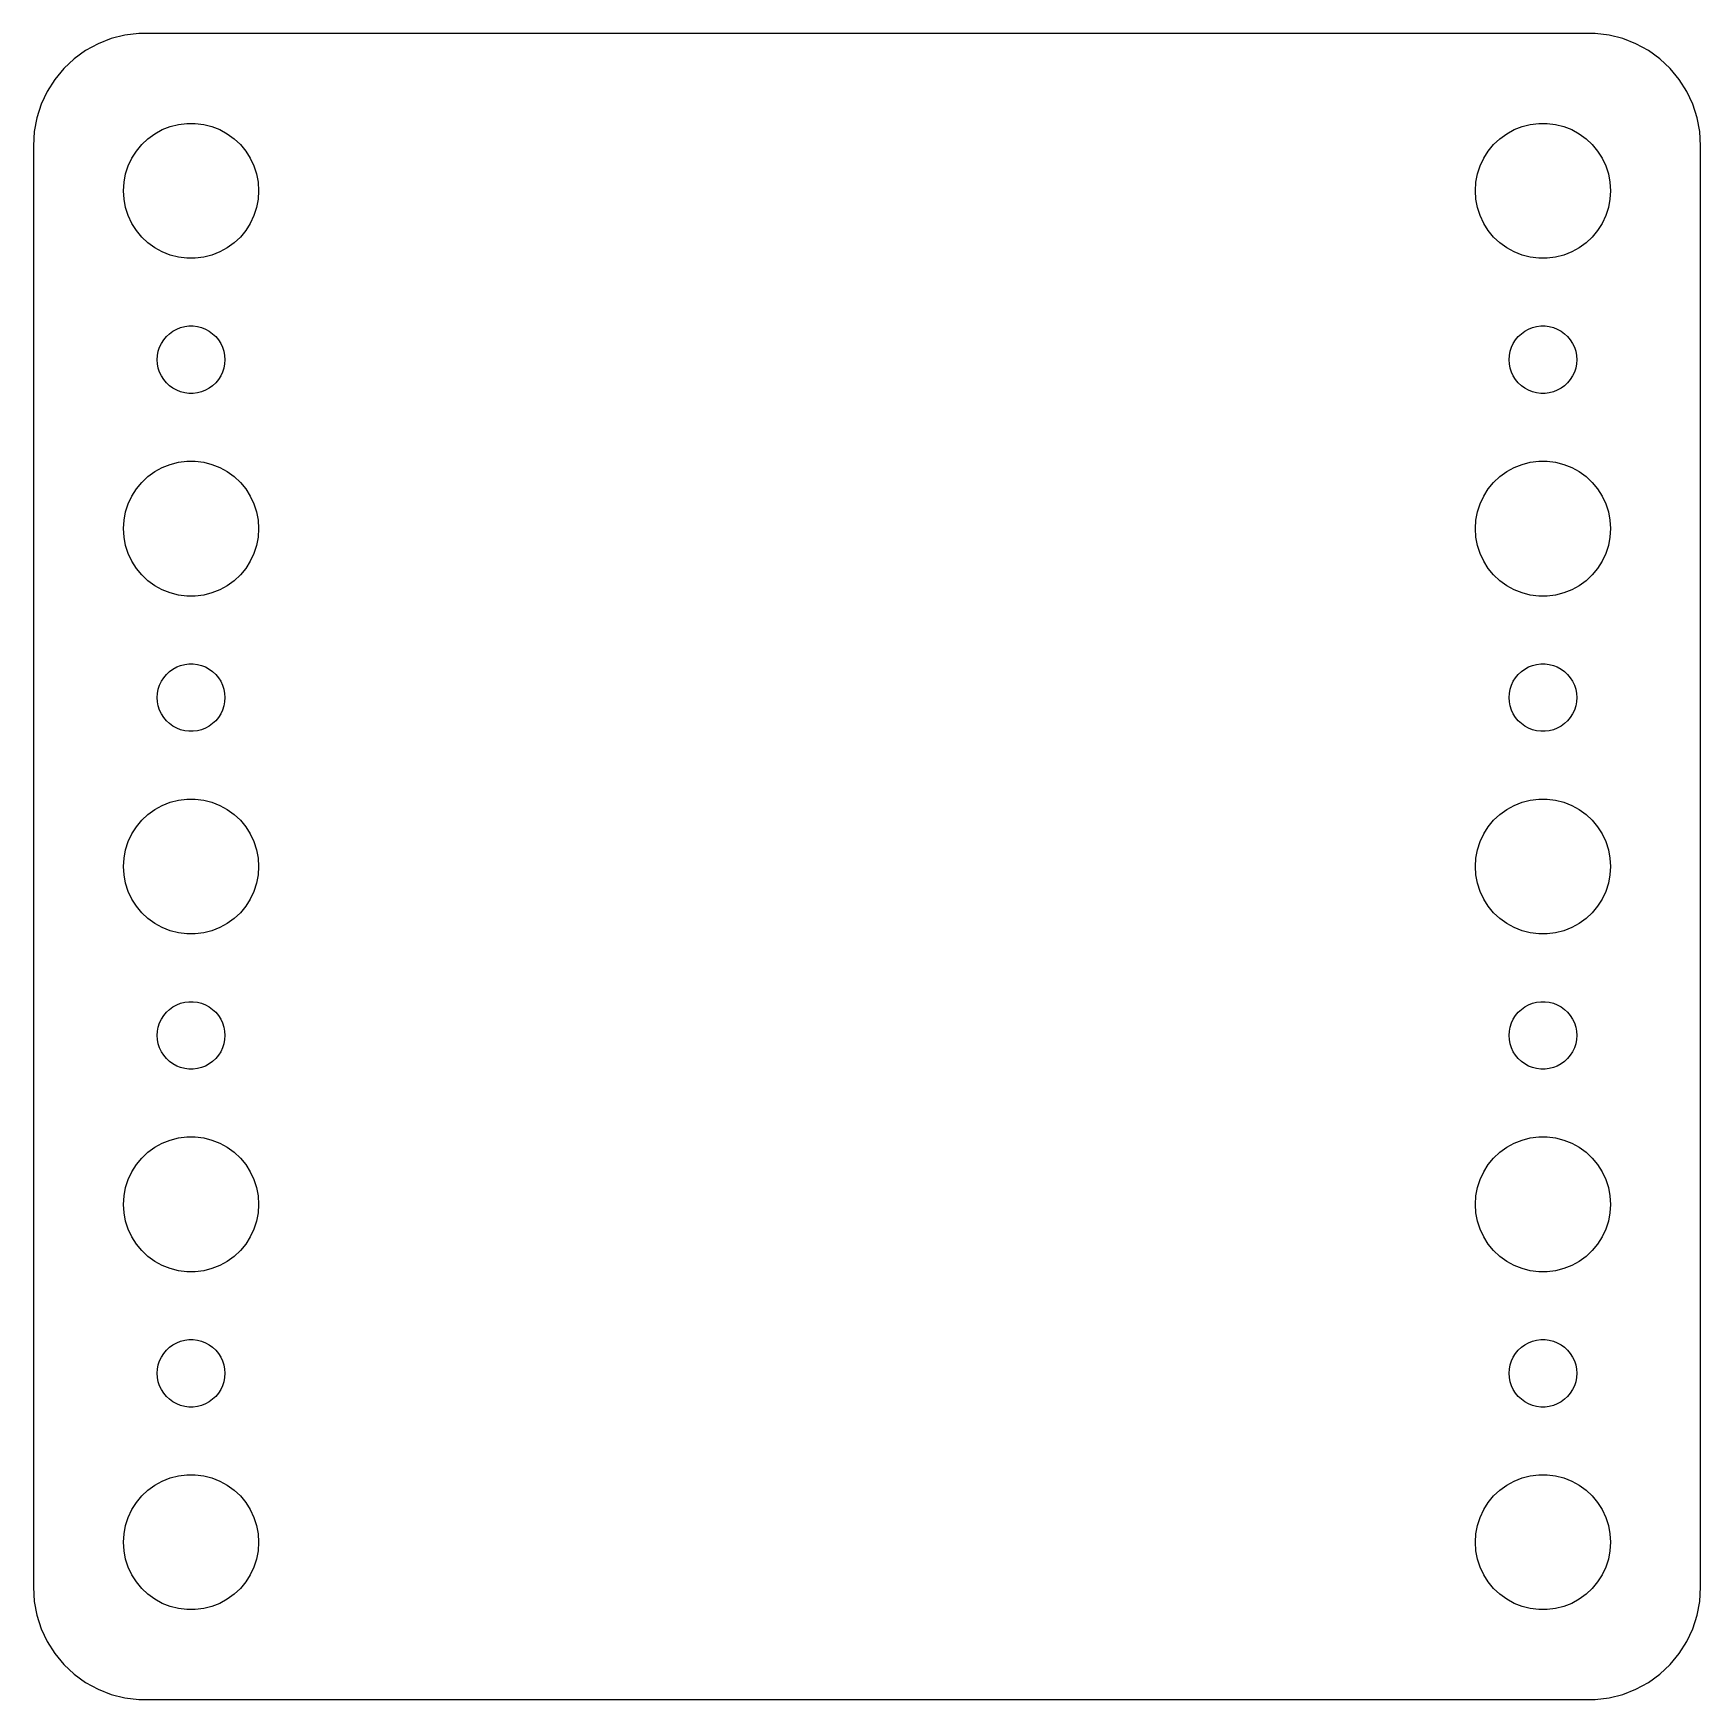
# Model space of a CAD drawing. Header units: metres. Extents: x -37 to 37, y -37 to 37.
import ezdxf

# ---------------------------------------------------------------- set-up
doc = ezdxf.new("R2010")
doc.units = ezdxf.units.M

msp = doc.modelspace()

# ---------------------------------------------------------------- linework, layer by layer
for p, q in [((-34.1289, 36.5241), (-34.6791, 36.2216)), ((-33.5451, 36.7553), (-34.1289, 36.5241)), ((-32.9369, 36.9114), (-33.5451, 36.7553)), ((-32.3139, 36.9901), (-32.9369, 36.9114)), ((32.3139, 36.9901), (-32.3139, 36.9901)), ((32.9369, 36.9114), (32.3139, 36.9901)), ((33.5451, 36.7553), (32.9369, 36.9114)), ((34.1289, 36.5241), (33.5451, 36.7553)), ((34.6791, 36.2216), (34.1289, 36.5241)), ((-35.1871, 35.8526), (-35.6448, 35.4227)), ((-34.6791, 36.2216), (-35.1871, 35.8526)), ((35.1871, 35.8526), (34.6791, 36.2216)), ((35.6448, 35.4227), (35.1871, 35.8526)), ((-36.0451, 34.9389), (-36.3815, 34.4088)), ((-35.6448, 35.4227), (-36.0451, 34.9389)), ((36.0451, 34.9389), (35.6448, 35.4227)), ((36.3815, 34.4088), (36.0451, 34.9389)), ((-36.3815, 34.4088), (-36.6489, 33.8406)), ((36.6489, 33.8406), (36.3815, 34.4088)), ((-36.6489, 33.8406), (-36.8429, 33.2434)), ((36.8429, 33.2434), (36.6489, 33.8406)), ((-36.9606, 32.6267), (-37, 32)), ((-36.8429, 33.2434), (-36.9606, 32.6267)), ((-31.6075, 32.533), (-31.2773, 32.7145)), ((-31.2773, 32.7145), (-30.927, 32.8532)), ((-30.927, 32.8532), (-30.5621, 32.9469)), ((-30.5621, 32.9469), (-30.1884, 32.9941)), ((-30.1884, 32.9941), (-29.8116, 32.9941)), ((-29.8116, 32.9941), (-29.4379, 32.9469)), ((-29.4379, 32.9469), (-29.0729, 32.8532)), ((-29.0729, 32.8532), (-28.7227, 32.7145)), ((-28.7227, 32.7145), (-28.3925, 32.533)), ((28.3925, 32.533), (28.7227, 32.7145)), ((28.7227, 32.7145), (29.0729, 32.8532)), ((29.0729, 32.8532), (29.4379, 32.9469)), ((29.4379, 32.9469), (29.8116, 32.9941)), ((29.8116, 32.9941), (30.1884, 32.9941)), ((30.1884, 32.9941), (30.5621, 32.9469)), ((30.5621, 32.9469), (30.927, 32.8532)), ((30.927, 32.8532), (31.2773, 32.7145)), ((31.2773, 32.7145), (31.6075, 32.533)), ((36.9606, 32.6267), (36.8429, 33.2434)), ((37, 32), (36.9606, 32.6267)), ((-37, 32), (-37, -32)), ((-32.427, 31.7634), (-32.1869, 32.0536)), ((-32.1869, 32.0536), (-31.9123, 32.3115)), ((-31.9123, 32.3115), (-31.6075, 32.533)), ((-28.3925, 32.533), (-28.0877, 32.3115)), ((-28.0877, 32.3115), (-27.8131, 32.0536)), ((-27.8131, 32.0536), (-27.5729, 31.7634)), ((27.5729, 31.7634), (27.8131, 32.0536)), ((27.8131, 32.0536), (28.0877, 32.3115)), ((28.0877, 32.3115), (28.3925, 32.533)), ((31.6075, 32.533), (31.9123, 32.3115)), ((31.9123, 32.3115), (32.1869, 32.0536)), ((32.1869, 32.0536), (32.427, 31.7634)), ((37, -32), (37, 32)), ((-32.9057, 30.7461), (-32.7893, 31.1044)), ((-32.7893, 31.1044), (-32.6289, 31.4453)), ((-32.6289, 31.4453), (-32.427, 31.7634)), ((-27.5729, 31.7634), (-27.3711, 31.4453)), ((-27.3711, 31.4453), (-27.2107, 31.1044)), ((-27.2107, 31.1044), (-27.0942, 30.7461)), ((27.0942, 30.7461), (27.2107, 31.1044)), ((27.2107, 31.1044), (27.3711, 31.4453)), ((27.3711, 31.4453), (27.5729, 31.7634)), ((32.427, 31.7634), (32.6289, 31.4453)), ((32.6289, 31.4453), (32.7893, 31.1044)), ((32.7893, 31.1044), (32.9057, 30.7461)), ((-33, 30), (-32.9763, 30.376)), ((-32.9763, 30.376), (-32.9057, 30.7461)), ((-27.0942, 30.7461), (-27.0237, 30.376)), ((-27.0237, 30.376), (-27, 30)), ((27, 30), (27.0237, 30.376)), ((27.0237, 30.376), (27.0942, 30.7461)), ((32.9057, 30.7461), (32.9763, 30.376)), ((32.9763, 30.376), (33, 30)), ((-32.9763, 29.624), (-33, 30)), ((-32.9057, 29.2539), (-32.9763, 29.624)), ((-27.0237, 29.624), (-27.0942, 29.2539)), ((-27, 30), (-27.0237, 29.624)), ((27.0237, 29.624), (27, 30)), ((27.0942, 29.2539), (27.0237, 29.624)), ((32.9763, 29.624), (32.9057, 29.2539)), ((33, 30), (32.9763, 29.624)), ((-32.7893, 28.8956), (-32.9057, 29.2539)), ((-32.6289, 28.5547), (-32.7893, 28.8956)), ((-27.2107, 28.8956), (-27.3711, 28.5547)), ((-27.0942, 29.2539), (-27.2107, 28.8956)), ((27.2107, 28.8956), (27.0942, 29.2539)), ((27.3711, 28.5547), (27.2107, 28.8956)), ((32.7893, 28.8956), (32.6289, 28.5547)), ((32.9057, 29.2539), (32.7893, 28.8956)), ((-32.427, 28.2366), (-32.6289, 28.5547)), ((-32.1869, 27.9464), (-32.427, 28.2366)), ((-27.5729, 28.2366), (-27.8131, 27.9464)), ((-27.3711, 28.5547), (-27.5729, 28.2366)), ((27.5729, 28.2366), (27.3711, 28.5547)), ((27.8131, 27.9464), (27.5729, 28.2366)), ((32.427, 28.2366), (32.1869, 27.9464)), ((32.6289, 28.5547), (32.427, 28.2366)), ((-31.9123, 27.6884), (-32.1869, 27.9464)), ((-31.6075, 27.467), (-31.9123, 27.6884)), ((-31.2773, 27.2855), (-31.6075, 27.467)), ((-28.3925, 27.467), (-28.7227, 27.2855)), ((-28.0877, 27.6884), (-28.3925, 27.467)), ((-27.8131, 27.9464), (-28.0877, 27.6884)), ((28.0877, 27.6884), (27.8131, 27.9464)), ((28.3925, 27.467), (28.0877, 27.6884)), ((28.7227, 27.2855), (28.3925, 27.467)), ((31.6075, 27.467), (31.2773, 27.2855)), ((31.9123, 27.6884), (31.6075, 27.467)), ((32.1869, 27.9464), (31.9123, 27.6884)), ((-30.927, 27.1468), (-31.2773, 27.2855)), ((-30.5621, 27.0531), (-30.927, 27.1468)), ((-30.1884, 27.0059), (-30.5621, 27.0531)), ((-29.8116, 27.0059), (-30.1884, 27.0059)), ((-29.4379, 27.0531), (-29.8116, 27.0059)), ((-29.0729, 27.1468), (-29.4379, 27.0531)), ((-28.7227, 27.2855), (-29.0729, 27.1468)), ((29.0729, 27.1468), (28.7227, 27.2855)), ((29.4379, 27.0531), (29.0729, 27.1468)), ((29.8116, 27.0059), (29.4379, 27.0531)), ((30.1884, 27.0059), (29.8116, 27.0059)), ((30.5621, 27.0531), (30.1884, 27.0059)), ((30.927, 27.1468), (30.5621, 27.0531)), ((31.2773, 27.2855), (30.927, 27.1468)), ((-30.9561, 23.6558), (-30.8037, 23.7665)), ((-30.8037, 23.7665), (-30.6387, 23.8572)), ((-30.6387, 23.8572), (-30.4635, 23.9266)), ((-30.4635, 23.9266), (-30.2811, 23.9734)), ((-30.2811, 23.9734), (-30.0942, 23.997)), ((-30.0942, 23.997), (-29.9058, 23.997)), ((-29.9058, 23.997), (-29.7189, 23.9734)), ((-29.7189, 23.9734), (-29.5365, 23.9266)), ((-29.5365, 23.9266), (-29.3613, 23.8572)), ((-29.3613, 23.8572), (-29.1963, 23.7665)), ((-29.1963, 23.7665), (-29.0439, 23.6558)), ((29.0439, 23.6558), (29.1963, 23.7665)), ((29.1963, 23.7665), (29.3613, 23.8572)), ((29.3613, 23.8572), (29.5365, 23.9266)), ((29.5365, 23.9266), (29.7189, 23.9734)), ((29.7189, 23.9734), (29.9058, 23.997)), ((29.9058, 23.997), (30.0942, 23.997)), ((30.0942, 23.997), (30.2811, 23.9734)), ((30.2811, 23.9734), (30.4635, 23.9266)), ((30.4635, 23.9266), (30.6387, 23.8572)), ((30.6387, 23.8572), (30.8037, 23.7665)), ((30.8037, 23.7665), (30.9561, 23.6558)), ((-31.4529, 22.873), (-31.3947, 23.0522)), ((-31.3947, 23.0522), (-31.3145, 23.2226)), ((-31.3145, 23.2226), (-31.2135, 23.3817)), ((-31.2135, 23.3817), (-31.0934, 23.5268)), ((-31.0934, 23.5268), (-30.9561, 23.6558)), ((-29.0439, 23.6558), (-28.9065, 23.5268)), ((-28.9065, 23.5268), (-28.7865, 23.3817)), ((-28.7865, 23.3817), (-28.6855, 23.2226)), ((-28.6855, 23.2226), (-28.6053, 23.0522)), ((-28.6053, 23.0522), (-28.5471, 22.873)), ((28.5471, 22.873), (28.6053, 23.0522)), ((28.6053, 23.0522), (28.6855, 23.2226)), ((28.6855, 23.2226), (28.7865, 23.3817)), ((28.7865, 23.3817), (28.9065, 23.5268)), ((28.9065, 23.5268), (29.0439, 23.6558)), ((30.9561, 23.6558), (31.0934, 23.5268)), ((31.0934, 23.5268), (31.2135, 23.3817)), ((31.2135, 23.3817), (31.3145, 23.2226)), ((31.3145, 23.2226), (31.3947, 23.0522)), ((31.3947, 23.0522), (31.4529, 22.873)), ((-31.5, 22.5), (-31.4882, 22.688)), ((-31.4882, 22.312), (-31.5, 22.5)), ((-31.4882, 22.688), (-31.4529, 22.873)), ((-31.4529, 22.127), (-31.4882, 22.312)), ((-28.5471, 22.873), (-28.5118, 22.688)), ((-28.5118, 22.312), (-28.5471, 22.127)), ((-28.5118, 22.688), (-28.5, 22.5)), ((-28.5, 22.5), (-28.5118, 22.312)), ((28.5, 22.5), (28.5118, 22.688)), ((28.5118, 22.312), (28.5, 22.5)), ((28.5118, 22.688), (28.5471, 22.873)), ((28.5471, 22.127), (28.5118, 22.312)), ((31.4529, 22.873), (31.4882, 22.688)), ((31.4882, 22.312), (31.4529, 22.127)), ((31.4882, 22.688), (31.5, 22.5)), ((31.5, 22.5), (31.4882, 22.312)), ((-31.3947, 21.9478), (-31.4529, 22.127)), ((-31.3145, 21.7774), (-31.3947, 21.9478)), ((-31.2135, 21.6183), (-31.3145, 21.7774)), ((-31.0934, 21.4732), (-31.2135, 21.6183)), ((-30.9561, 21.3442), (-31.0934, 21.4732)), ((-28.9065, 21.4732), (-29.0439, 21.3442)), ((-28.7865, 21.6183), (-28.9065, 21.4732)), ((-28.6855, 21.7774), (-28.7865, 21.6183)), ((-28.6053, 21.9478), (-28.6855, 21.7774)), ((-28.5471, 22.127), (-28.6053, 21.9478)), ((28.6053, 21.9478), (28.5471, 22.127)), ((28.6855, 21.7774), (28.6053, 21.9478)), ((28.7865, 21.6183), (28.6855, 21.7774)), ((28.9065, 21.4732), (28.7865, 21.6183)), ((29.0439, 21.3442), (28.9065, 21.4732)), ((31.0934, 21.4732), (30.9561, 21.3442)), ((31.2135, 21.6183), (31.0934, 21.4732)), ((31.3145, 21.7774), (31.2135, 21.6183)), ((31.3947, 21.9478), (31.3145, 21.7774)), ((31.4529, 22.127), (31.3947, 21.9478)), ((-30.8037, 21.2335), (-30.9561, 21.3442)), ((-30.6387, 21.1427), (-30.8037, 21.2335)), ((-30.4635, 21.0734), (-30.6387, 21.1427)), ((-30.2811, 21.0266), (-30.4635, 21.0734)), ((-30.0942, 21.003), (-30.2811, 21.0266)), ((-29.9058, 21.003), (-30.0942, 21.003)), ((-29.7189, 21.0266), (-29.9058, 21.003)), ((-29.5365, 21.0734), (-29.7189, 21.0266)), ((-29.3613, 21.1427), (-29.5365, 21.0734)), ((-29.1963, 21.2335), (-29.3613, 21.1427)), ((-29.0439, 21.3442), (-29.1963, 21.2335)), ((29.1963, 21.2335), (29.0439, 21.3442)), ((29.3613, 21.1427), (29.1963, 21.2335)), ((29.5365, 21.0734), (29.3613, 21.1427)), ((29.7189, 21.0266), (29.5365, 21.0734)), ((29.9058, 21.003), (29.7189, 21.0266)), ((30.0942, 21.003), (29.9058, 21.003)), ((30.2811, 21.0266), (30.0942, 21.003)), ((30.4635, 21.0734), (30.2811, 21.0266)), ((30.6387, 21.1427), (30.4635, 21.0734)), ((30.8037, 21.2335), (30.6387, 21.1427)), ((30.9561, 21.3442), (30.8037, 21.2335)), ((-31.2773, 17.7145), (-30.927, 17.8532)), ((-30.927, 17.8532), (-30.5621, 17.9469)), ((-30.5621, 17.9469), (-30.1884, 17.9941)), ((-30.1884, 17.9941), (-29.8116, 17.9941)), ((-29.8116, 17.9941), (-29.4379, 17.9469)), ((-29.4379, 17.9469), (-29.0729, 17.8532)), ((-29.0729, 17.8532), (-28.7227, 17.7145)), ((28.7227, 17.7145), (29.0729, 17.8532)), ((29.0729, 17.8532), (29.4379, 17.9469)), ((29.4379, 17.9469), (29.8116, 17.9941)), ((29.8116, 17.9941), (30.1884, 17.9941)), ((30.1884, 17.9941), (30.5621, 17.9469)), ((30.5621, 17.9469), (30.927, 17.8532)), ((30.927, 17.8532), (31.2773, 17.7145)), ((-32.427, 16.7634), (-32.1869, 17.0536)), ((-32.1869, 17.0536), (-31.9123, 17.3115)), ((-31.9123, 17.3115), (-31.6075, 17.533)), ((-31.6075, 17.533), (-31.2773, 17.7145)), ((-28.7227, 17.7145), (-28.3925, 17.533)), ((-28.3925, 17.533), (-28.0877, 17.3115)), ((-28.0877, 17.3115), (-27.8131, 17.0536)), ((-27.8131, 17.0536), (-27.5729, 16.7634)), ((27.5729, 16.7634), (27.8131, 17.0536)), ((27.8131, 17.0536), (28.0877, 17.3115)), ((28.0877, 17.3115), (28.3925, 17.533)), ((28.3925, 17.533), (28.7227, 17.7145)), ((31.2773, 17.7145), (31.6075, 17.533)), ((31.6075, 17.533), (31.9123, 17.3115)), ((31.9123, 17.3115), (32.1869, 17.0536)), ((32.1869, 17.0536), (32.427, 16.7634)), ((-32.7893, 16.1044), (-32.6289, 16.4453)), ((-32.6289, 16.4453), (-32.427, 16.7634)), ((-27.5729, 16.7634), (-27.3711, 16.4453)), ((-27.3711, 16.4453), (-27.2107, 16.1044)), ((27.2107, 16.1044), (27.3711, 16.4453)), ((27.3711, 16.4453), (27.5729, 16.7634)), ((32.427, 16.7634), (32.6289, 16.4453)), ((32.6289, 16.4453), (32.7893, 16.1044)), ((-32.9763, 15.376), (-32.9057, 15.7461)), ((-32.9057, 15.7461), (-32.7893, 16.1044)), ((-27.2107, 16.1044), (-27.0942, 15.7461)), ((-27.0942, 15.7461), (-27.0237, 15.376)), ((27.0237, 15.376), (27.0942, 15.7461)), ((27.0942, 15.7461), (27.2107, 16.1044)), ((32.7893, 16.1044), (32.9057, 15.7461)), ((32.9057, 15.7461), (32.9763, 15.376)), ((-33, 15), (-32.9763, 15.376)), ((-32.9763, 14.624), (-33, 15)), ((-27.0237, 15.376), (-27, 15)), ((-27, 15), (-27.0237, 14.624)), ((27, 15), (27.0237, 15.376)), ((27.0237, 14.624), (27, 15)), ((32.9763, 15.376), (33, 15)), ((33, 15), (32.9763, 14.624)), ((-32.9057, 14.2539), (-32.9763, 14.624)), ((-32.7893, 13.8956), (-32.9057, 14.2539)), ((-27.0942, 14.2539), (-27.2107, 13.8956)), ((-27.0237, 14.624), (-27.0942, 14.2539)), ((27.0942, 14.2539), (27.0237, 14.624)), ((27.2107, 13.8956), (27.0942, 14.2539)), ((32.9057, 14.2539), (32.7893, 13.8956)), ((32.9763, 14.624), (32.9057, 14.2539)), ((-32.6289, 13.5547), (-32.7893, 13.8956)), ((-32.427, 13.2366), (-32.6289, 13.5547)), ((-27.3711, 13.5547), (-27.5729, 13.2366)), ((-27.2107, 13.8956), (-27.3711, 13.5547)), ((27.3711, 13.5547), (27.2107, 13.8956)), ((27.5729, 13.2366), (27.3711, 13.5547)), ((32.6289, 13.5547), (32.427, 13.2366)), ((32.7893, 13.8956), (32.6289, 13.5547)), ((-32.1869, 12.9464), (-32.427, 13.2366)), ((-31.9123, 12.6884), (-32.1869, 12.9464)), ((-31.6075, 12.467), (-31.9123, 12.6884)), ((-28.0877, 12.6884), (-28.3925, 12.467)), ((-27.8131, 12.9464), (-28.0877, 12.6884)), ((-27.5729, 13.2366), (-27.8131, 12.9464)), ((27.8131, 12.9464), (27.5729, 13.2366)), ((28.0877, 12.6884), (27.8131, 12.9464)), ((28.3925, 12.467), (28.0877, 12.6884)), ((31.9123, 12.6884), (31.6075, 12.467)), ((32.1869, 12.9464), (31.9123, 12.6884)), ((32.427, 13.2366), (32.1869, 12.9464)), ((-31.2773, 12.2855), (-31.6075, 12.467)), ((-30.927, 12.1468), (-31.2773, 12.2855)), ((-30.5621, 12.0531), (-30.927, 12.1468)), ((-30.1884, 12.0059), (-30.5621, 12.0531)), ((-29.8116, 12.0059), (-30.1884, 12.0059)), ((-29.4379, 12.0531), (-29.8116, 12.0059)), ((-29.0729, 12.1468), (-29.4379, 12.0531)), ((-28.7227, 12.2855), (-29.0729, 12.1468)), ((-28.3925, 12.467), (-28.7227, 12.2855)), ((28.7227, 12.2855), (28.3925, 12.467)), ((29.0729, 12.1468), (28.7227, 12.2855)), ((29.4379, 12.0531), (29.0729, 12.1468)), ((29.8116, 12.0059), (29.4379, 12.0531)), ((30.1884, 12.0059), (29.8116, 12.0059)), ((30.5621, 12.0531), (30.1884, 12.0059)), ((30.927, 12.1468), (30.5621, 12.0531)), ((31.2773, 12.2855), (30.927, 12.1468)), ((31.6075, 12.467), (31.2773, 12.2855)), ((-30.6387, 8.85724), (-30.4635, 8.92657)), ((-30.4635, 8.92657), (-30.2811, 8.97342)), ((-30.2811, 8.97342), (-30.0942, 8.99704)), ((-30.0942, 8.99704), (-29.9058, 8.99704)), ((-29.9058, 8.99704), (-29.7189, 8.97342)), ((-29.7189, 8.97342), (-29.5365, 8.92657)), ((-29.5365, 8.92657), (-29.3613, 8.85724)), ((29.3613, 8.85724), (29.5365, 8.92657)), ((29.5365, 8.92657), (29.7189, 8.97342)), ((29.7189, 8.97342), (29.9058, 8.99704)), ((29.9058, 8.99704), (30.0942, 8.99704)), ((30.0942, 8.99704), (30.2811, 8.97342)), ((30.2811, 8.97342), (30.4635, 8.92657)), ((30.4635, 8.92657), (30.6387, 8.85724)), ((-31.3947, 8.05219), (-31.3145, 8.22263)), ((-31.3145, 8.22263), (-31.2135, 8.38167)), ((-31.2135, 8.38167), (-31.0934, 8.52681)), ((-31.0934, 8.52681), (-30.9561, 8.65576)), ((-30.9561, 8.65576), (-30.8037, 8.76648)), ((-30.8037, 8.76648), (-30.6387, 8.85724)), ((-29.3613, 8.85724), (-29.1963, 8.76648)), ((-29.1963, 8.76648), (-29.0439, 8.65576)), ((-29.0439, 8.65576), (-28.9065, 8.52681)), ((-28.9065, 8.52681), (-28.7865, 8.38167)), ((-28.7865, 8.38167), (-28.6855, 8.22263)), ((-28.6855, 8.22263), (-28.6053, 8.05219)), ((28.6053, 8.05219), (28.6855, 8.22263)), ((28.6855, 8.22263), (28.7865, 8.38167)), ((28.7865, 8.38167), (28.9065, 8.52681)), ((28.9065, 8.52681), (29.0439, 8.65576)), ((29.0439, 8.65576), (29.1963, 8.76648)), ((29.1963, 8.76648), (29.3613, 8.85724)), ((30.6387, 8.85724), (30.8037, 8.76648)), ((30.8037, 8.76648), (30.9561, 8.65576)), ((30.9561, 8.65576), (31.0934, 8.52681)), ((31.0934, 8.52681), (31.2135, 8.38167)), ((31.2135, 8.38167), (31.3145, 8.22263)), ((31.3145, 8.22263), (31.3947, 8.05219)), ((-31.5, 7.5), (-31.4882, 7.68799)), ((-31.4882, 7.312), (-31.5, 7.5)), ((-31.4882, 7.68799), (-31.4529, 7.87303)), ((-31.4529, 7.87303), (-31.3947, 8.05219)), ((-28.6053, 8.05219), (-28.5471, 7.87303)), ((-28.5471, 7.87303), (-28.5118, 7.68799)), ((-28.5118, 7.68799), (-28.5, 7.5)), ((-28.5, 7.5), (-28.5118, 7.312)), ((28.5, 7.5), (28.5118, 7.68799)), ((28.5118, 7.312), (28.5, 7.5)), ((28.5118, 7.68799), (28.5471, 7.87303)), ((28.5471, 7.87303), (28.6053, 8.05219)), ((31.3947, 8.05219), (31.4529, 7.87303)), ((31.4529, 7.87303), (31.4882, 7.68799)), ((31.4882, 7.68799), (31.5, 7.5)), ((31.5, 7.5), (31.4882, 7.312)), ((-31.4529, 7.12695), (-31.4882, 7.312)), ((-31.3947, 6.9478), (-31.4529, 7.12695)), ((-31.3145, 6.77736), (-31.3947, 6.9478)), ((-31.2135, 6.61832), (-31.3145, 6.77736)), ((-28.6855, 6.77736), (-28.7865, 6.61832)), ((-28.6053, 6.9478), (-28.6855, 6.77736)), ((-28.5471, 7.12695), (-28.6053, 6.9478)), ((-28.5118, 7.312), (-28.5471, 7.12695)), ((28.5471, 7.12695), (28.5118, 7.312)), ((28.6053, 6.9478), (28.5471, 7.12695)), ((28.6855, 6.77736), (28.6053, 6.9478)), ((28.7865, 6.61832), (28.6855, 6.77736)), ((31.3145, 6.77736), (31.2135, 6.61832)), ((31.3947, 6.9478), (31.3145, 6.77736)), ((31.4529, 7.12695), (31.3947, 6.9478)), ((31.4882, 7.312), (31.4529, 7.12695)), ((-31.0934, 6.47318), (-31.2135, 6.61832)), ((-30.9561, 6.34422), (-31.0934, 6.47318)), ((-30.8037, 6.23351), (-30.9561, 6.34422)), ((-30.6387, 6.14275), (-30.8037, 6.23351)), ((-30.4635, 6.07341), (-30.6387, 6.14275)), ((-30.2811, 6.02657), (-30.4635, 6.07341)), ((-30.0942, 6.00294), (-30.2811, 6.02657)), ((-29.9058, 6.00294), (-30.0942, 6.00294)), ((-29.7189, 6.02657), (-29.9058, 6.00294)), ((-29.5365, 6.07341), (-29.7189, 6.02657)), ((-29.3613, 6.14275), (-29.5365, 6.07341)), ((-29.1963, 6.23351), (-29.3613, 6.14275)), ((-29.0439, 6.34422), (-29.1963, 6.23351)), ((-28.9065, 6.47318), (-29.0439, 6.34422)), ((-28.7865, 6.61832), (-28.9065, 6.47318)), ((28.9065, 6.47318), (28.7865, 6.61832)), ((29.0439, 6.34422), (28.9065, 6.47318)), ((29.1963, 6.23351), (29.0439, 6.34422)), ((29.3613, 6.14275), (29.1963, 6.23351)), ((29.5365, 6.07341), (29.3613, 6.14275)), ((29.7189, 6.02657), (29.5365, 6.07341)), ((29.9058, 6.00294), (29.7189, 6.02657)), ((30.0942, 6.00294), (29.9058, 6.00294)), ((30.2811, 6.02657), (30.0942, 6.00294)), ((30.4635, 6.07341), (30.2811, 6.02657)), ((30.6387, 6.14275), (30.4635, 6.07341)), ((30.8037, 6.23351), (30.6387, 6.14275)), ((30.9561, 6.34422), (30.8037, 6.23351)), ((31.0934, 6.47318), (30.9561, 6.34422)), ((31.2135, 6.61832), (31.0934, 6.47318)), ((-30.5621, 2.94685), (-30.1884, 2.99408)), ((-30.1884, 2.99408), (-29.8116, 2.99408)), ((-29.8116, 2.99408), (-29.4379, 2.94685)), ((29.4379, 2.94685), (29.8116, 2.99408)), ((29.8116, 2.99408), (30.1884, 2.99408)), ((30.1884, 2.99408), (30.5621, 2.94685)), ((-32.1869, 2.05363), (-31.9123, 2.31154)), ((-31.9123, 2.31154), (-31.6075, 2.53297)), ((-31.6075, 2.53297), (-31.2773, 2.71448)), ((-31.2773, 2.71448), (-30.927, 2.85316)), ((-30.927, 2.85316), (-30.5621, 2.94685)), ((-29.4379, 2.94685), (-29.0729, 2.85316)), ((-29.0729, 2.85316), (-28.7227, 2.71448)), ((-28.7227, 2.71448), (-28.3925, 2.53297)), ((-28.3925, 2.53297), (-28.0877, 2.31154)), ((-28.0877, 2.31154), (-27.8131, 2.05363)), ((27.8131, 2.05363), (28.0877, 2.31154)), ((28.0877, 2.31154), (28.3925, 2.53297)), ((28.3925, 2.53297), (28.7227, 2.71448)), ((28.7227, 2.71448), (29.0729, 2.85316)), ((29.0729, 2.85316), (29.4379, 2.94685)), ((30.5621, 2.94685), (30.927, 2.85316)), ((30.927, 2.85316), (31.2773, 2.71448)), ((31.2773, 2.71448), (31.6075, 2.53297)), ((31.6075, 2.53297), (31.9123, 2.31154)), ((31.9123, 2.31154), (32.1869, 2.05363)), ((-32.6289, 1.44525), (-32.427, 1.76335)), ((-32.427, 1.76335), (-32.1869, 2.05363)), ((-27.8131, 2.05363), (-27.5729, 1.76335)), ((-27.5729, 1.76335), (-27.3711, 1.44525)), ((27.3711, 1.44525), (27.5729, 1.76335)), ((27.5729, 1.76335), (27.8131, 2.05363)), ((32.1869, 2.05363), (32.427, 1.76335)), ((32.427, 1.76335), (32.6289, 1.44525)), ((-32.9763, 0.37599), (-32.9057, 0.74606)), ((-32.9057, 0.74606), (-32.7893, 1.10437)), ((-32.7893, 1.10437), (-32.6289, 1.44525)), ((-27.3711, 1.44525), (-27.2107, 1.10437)), ((-27.2107, 1.10437), (-27.0942, 0.74606)), ((-27.0942, 0.74606), (-27.0237, 0.37599)), ((27.0237, 0.37599), (27.0942, 0.74606)), ((27.0942, 0.74606), (27.2107, 1.10437)), ((27.2107, 1.10437), (27.3711, 1.44525)), ((32.6289, 1.44525), (32.7893, 1.10437)), ((32.7893, 1.10437), (32.9057, 0.74606)), ((32.9057, 0.74606), (32.9763, 0.37599)), ((-33, 0), (-32.9763, 0.37599)), ((-32.9763, -0.37599), (-33, 0)), ((-27.0237, 0.37599), (-27, 0)), ((-27, 0), (-27.0237, -0.37599)), ((27, 0), (27.0237, 0.37599)), ((27.0237, -0.37599), (27, 0)), ((32.9763, 0.37599), (33, 0)), ((33, 0), (32.9763, -0.37599)), ((-32.9057, -0.74606), (-32.9763, -0.37599)), ((-27.0237, -0.37599), (-27.0942, -0.74606)), ((27.0942, -0.74606), (27.0237, -0.37599)), ((32.9763, -0.37599), (32.9057, -0.74606)), ((-32.7893, -1.10437), (-32.9057, -0.74606)), ((-32.6289, -1.44525), (-32.7893, -1.10437)), ((-32.427, -1.76335), (-32.6289, -1.44525)), ((-27.3711, -1.44525), (-27.5729, -1.76335)), ((-27.2107, -1.10437), (-27.3711, -1.44525)), ((-27.0942, -0.74606), (-27.2107, -1.10437)), ((27.2107, -1.10437), (27.0942, -0.74606)), ((27.3711, -1.44525), (27.2107, -1.10437)), ((27.5729, -1.76335), (27.3711, -1.44525)), ((32.6289, -1.44525), (32.427, -1.76335)), ((32.7893, -1.10437), (32.6289, -1.44525)), ((32.9057, -0.74606), (32.7893, -1.10437)), ((-32.1869, -2.05363), (-32.427, -1.76335)), ((-31.9123, -2.31154), (-32.1869, -2.05363)), ((-27.8131, -2.05363), (-28.0877, -2.31154)), ((-27.5729, -1.76335), (-27.8131, -2.05363)), ((27.8131, -2.05363), (27.5729, -1.76335)), ((28.0877, -2.31154), (27.8131, -2.05363)), ((32.1869, -2.05363), (31.9123, -2.31154)), ((32.427, -1.76335), (32.1869, -2.05363)), ((-31.6075, -2.53297), (-31.9123, -2.31154)), ((-31.2773, -2.71448), (-31.6075, -2.53297)), ((-30.927, -2.85316), (-31.2773, -2.71448)), ((-30.5621, -2.94685), (-30.927, -2.85316)), ((-30.1884, -2.99408), (-30.5621, -2.94685)), ((-29.4379, -2.94685), (-29.8116, -2.99408)), ((-29.0729, -2.85316), (-29.4379, -2.94685)), ((-28.7227, -2.71448), (-29.0729, -2.85316)), ((-28.3925, -2.53297), (-28.7227, -2.71448)), ((-28.0877, -2.31154), (-28.3925, -2.53297)), ((28.3925, -2.53297), (28.0877, -2.31154)), ((28.7227, -2.71448), (28.3925, -2.53297)), ((29.0729, -2.85316), (28.7227, -2.71448)), ((29.4379, -2.94685), (29.0729, -2.85316)), ((29.8116, -2.99408), (29.4379, -2.94685)), ((30.5621, -2.94685), (30.1884, -2.99408)), ((30.927, -2.85316), (30.5621, -2.94685)), ((31.2773, -2.71448), (30.927, -2.85316)), ((31.6075, -2.53297), (31.2773, -2.71448)), ((31.9123, -2.31154), (31.6075, -2.53297)), ((-29.8116, -2.99408), (-30.1884, -2.99408)), ((30.1884, -2.99408), (29.8116, -2.99408)), ((-31.3145, -6.77736), (-31.2135, -6.61832)), ((-31.2135, -6.61832), (-31.0934, -6.47318)), ((-31.0934, -6.47318), (-30.9561, -6.34422)), ((-30.9561, -6.34422), (-30.8037, -6.23351)), ((-30.8037, -6.23351), (-30.6387, -6.14275)), ((-30.6387, -6.14275), (-30.4635, -6.07341)), ((-30.4635, -6.07341), (-30.2811, -6.02657)), ((-30.2811, -6.02657), (-30.0942, -6.00294)), ((-30.0942, -6.00294), (-29.9058, -6.00294)), ((-29.9058, -6.00294), (-29.7189, -6.02657)), ((-29.7189, -6.02657), (-29.5365, -6.07341)), ((-29.5365, -6.07341), (-29.3613, -6.14275)), ((-29.3613, -6.14275), (-29.1963, -6.23351)), ((-29.1963, -6.23351), (-29.0439, -6.34422)), ((-29.0439, -6.34422), (-28.9065, -6.47318)), ((-28.9065, -6.47318), (-28.7865, -6.61832)), ((-28.7865, -6.61832), (-28.6855, -6.77736)), ((28.6855, -6.77736), (28.7865, -6.61832)), ((28.7865, -6.61832), (28.9065, -6.47318)), ((28.9065, -6.47318), (29.0439, -6.34422)), ((29.0439, -6.34422), (29.1963, -6.23351)), ((29.1963, -6.23351), (29.3613, -6.14275)), ((29.3613, -6.14275), (29.5365, -6.07341)), ((29.5365, -6.07341), (29.7189, -6.02657)), ((29.7189, -6.02657), (29.9058, -6.00294)), ((29.9058, -6.00294), (30.0942, -6.00294)), ((30.0942, -6.00294), (30.2811, -6.02657)), ((30.2811, -6.02657), (30.4635, -6.07341)), ((30.4635, -6.07341), (30.6387, -6.14275)), ((30.6387, -6.14275), (30.8037, -6.23351)), ((30.8037, -6.23351), (30.9561, -6.34422)), ((30.9561, -6.34422), (31.0934, -6.47318)), ((31.0934, -6.47318), (31.2135, -6.61832)), ((31.2135, -6.61832), (31.3145, -6.77736)), ((-31.5, -7.5), (-31.4882, -7.312)), ((-31.4882, -7.312), (-31.4529, -7.12695)), ((-31.4529, -7.12695), (-31.3947, -6.9478)), ((-31.3947, -6.9478), (-31.3145, -6.77736)), ((-28.6855, -6.77736), (-28.6053, -6.9478)), ((-28.6053, -6.9478), (-28.5471, -7.12695)), ((-28.5471, -7.12695), (-28.5118, -7.312)), ((-28.5118, -7.312), (-28.5, -7.5)), ((28.5, -7.5), (28.5118, -7.312)), ((28.5118, -7.312), (28.5471, -7.12695)), ((28.5471, -7.12695), (28.6053, -6.9478)), ((28.6053, -6.9478), (28.6855, -6.77736)), ((31.3145, -6.77736), (31.3947, -6.9478)), ((31.3947, -6.9478), (31.4529, -7.12695)), ((31.4529, -7.12695), (31.4882, -7.312)), ((31.4882, -7.312), (31.5, -7.5)), ((-31.4882, -7.68799), (-31.5, -7.5)), ((-31.4529, -7.87303), (-31.4882, -7.68799)), ((-31.3947, -8.05219), (-31.4529, -7.87303)), ((-31.3145, -8.22263), (-31.3947, -8.05219)), ((-28.6053, -8.05219), (-28.6855, -8.22263)), ((-28.5471, -7.87303), (-28.6053, -8.05219)), ((-28.5118, -7.68799), (-28.5471, -7.87303)), ((-28.5, -7.5), (-28.5118, -7.68799)), ((28.5118, -7.68799), (28.5, -7.5)), ((28.5471, -7.87303), (28.5118, -7.68799)), ((28.6053, -8.05219), (28.5471, -7.87303)), ((28.6855, -8.22263), (28.6053, -8.05219)), ((31.3947, -8.05219), (31.3145, -8.22263)), ((31.4529, -7.87303), (31.3947, -8.05219)), ((31.4882, -7.68799), (31.4529, -7.87303)), ((31.5, -7.5), (31.4882, -7.68799)), ((-31.2135, -8.38167), (-31.3145, -8.22263)), ((-31.0934, -8.52681), (-31.2135, -8.38167)), ((-30.9561, -8.65576), (-31.0934, -8.52681)), ((-30.8037, -8.76648), (-30.9561, -8.65576)), ((-30.6387, -8.85724), (-30.8037, -8.76648)), ((-30.4635, -8.92657), (-30.6387, -8.85724)), ((-29.3613, -8.85724), (-29.5365, -8.92657)), ((-29.1963, -8.76648), (-29.3613, -8.85724)), ((-29.0439, -8.65576), (-29.1963, -8.76648)), ((-28.9065, -8.52681), (-29.0439, -8.65576)), ((-28.7865, -8.38167), (-28.9065, -8.52681)), ((-28.6855, -8.22263), (-28.7865, -8.38167)), ((28.7865, -8.38167), (28.6855, -8.22263)), ((28.9065, -8.52681), (28.7865, -8.38167)), ((29.0439, -8.65576), (28.9065, -8.52681)), ((29.1963, -8.76648), (29.0439, -8.65576)), ((29.3613, -8.85724), (29.1963, -8.76648)), ((29.5365, -8.92657), (29.3613, -8.85724)), ((30.6387, -8.85724), (30.4635, -8.92657)), ((30.8037, -8.76648), (30.6387, -8.85724)), ((30.9561, -8.65576), (30.8037, -8.76648)), ((31.0934, -8.52681), (30.9561, -8.65576)), ((31.2135, -8.38167), (31.0934, -8.52681)), ((31.3145, -8.22263), (31.2135, -8.38167)), ((-30.2811, -8.97342), (-30.4635, -8.92657)), ((-30.0942, -8.99704), (-30.2811, -8.97342)), ((-29.9058, -8.99704), (-30.0942, -8.99704)), ((-29.7189, -8.97342), (-29.9058, -8.99704)), ((-29.5365, -8.92657), (-29.7189, -8.97342)), ((29.7189, -8.97342), (29.5365, -8.92657)), ((29.9058, -8.99704), (29.7189, -8.97342)), ((30.0942, -8.99704), (29.9058, -8.99704)), ((30.2811, -8.97342), (30.0942, -8.99704)), ((30.4635, -8.92657), (30.2811, -8.97342)), ((-31.9123, -12.6884), (-31.6075, -12.467)), ((-31.6075, -12.467), (-31.2773, -12.2855)), ((-31.2773, -12.2855), (-30.927, -12.1468)), ((-30.927, -12.1468), (-30.5621, -12.0531)), ((-30.5621, -12.0531), (-30.1884, -12.0059)), ((-30.1884, -12.0059), (-29.8116, -12.0059)), ((-29.8116, -12.0059), (-29.4379, -12.0531)), ((-29.4379, -12.0531), (-29.0729, -12.1468)), ((-29.0729, -12.1468), (-28.7227, -12.2855)), ((-28.7227, -12.2855), (-28.3925, -12.467)), ((-28.3925, -12.467), (-28.0877, -12.6884)), ((28.0877, -12.6884), (28.3925, -12.467)), ((28.3925, -12.467), (28.7227, -12.2855)), ((28.7227, -12.2855), (29.0729, -12.1468)), ((29.0729, -12.1468), (29.4379, -12.0531)), ((29.4379, -12.0531), (29.8116, -12.0059)), ((29.8116, -12.0059), (30.1884, -12.0059)), ((30.1884, -12.0059), (30.5621, -12.0531)), ((30.5621, -12.0531), (30.927, -12.1468)), ((30.927, -12.1468), (31.2773, -12.2855)), ((31.2773, -12.2855), (31.6075, -12.467)), ((31.6075, -12.467), (31.9123, -12.6884)), ((-32.6289, -13.5547), (-32.427, -13.2366)), ((-32.427, -13.2366), (-32.1869, -12.9464)), ((-32.1869, -12.9464), (-31.9123, -12.6884)), ((-28.0877, -12.6884), (-27.8131, -12.9464)), ((-27.8131, -12.9464), (-27.5729, -13.2366)), ((-27.5729, -13.2366), (-27.3711, -13.5547)), ((27.3711, -13.5547), (27.5729, -13.2366)), ((27.5729, -13.2366), (27.8131, -12.9464)), ((27.8131, -12.9464), (28.0877, -12.6884)), ((31.9123, -12.6884), (32.1869, -12.9464)), ((32.1869, -12.9464), (32.427, -13.2366)), ((32.427, -13.2366), (32.6289, -13.5547)), ((-32.9057, -14.2539), (-32.7893, -13.8956)), ((-32.7893, -13.8956), (-32.6289, -13.5547)), ((-27.3711, -13.5547), (-27.2107, -13.8956)), ((-27.2107, -13.8956), (-27.0942, -14.2539)), ((27.0942, -14.2539), (27.2107, -13.8956)), ((27.2107, -13.8956), (27.3711, -13.5547)), ((32.6289, -13.5547), (32.7893, -13.8956)), ((32.7893, -13.8956), (32.9057, -14.2539)), ((-33, -15), (-32.9763, -14.624)), ((-32.9763, -14.624), (-32.9057, -14.2539)), ((-27.0942, -14.2539), (-27.0237, -14.624)), ((-27.0237, -14.624), (-27, -15)), ((27, -15), (27.0237, -14.624)), ((27.0237, -14.624), (27.0942, -14.2539)), ((32.9057, -14.2539), (32.9763, -14.624)), ((32.9763, -14.624), (33, -15)), ((-32.9763, -15.376), (-33, -15)), ((-32.9057, -15.7461), (-32.9763, -15.376)), ((-27.0237, -15.376), (-27.0942, -15.7461)), ((-27, -15), (-27.0237, -15.376)), ((27.0237, -15.376), (27, -15)), ((27.0942, -15.7461), (27.0237, -15.376)), ((32.9763, -15.376), (32.9057, -15.7461)), ((33, -15), (32.9763, -15.376)), ((-32.7893, -16.1044), (-32.9057, -15.7461)), ((-32.6289, -16.4453), (-32.7893, -16.1044)), ((-27.2107, -16.1044), (-27.3711, -16.4453)), ((-27.0942, -15.7461), (-27.2107, -16.1044)), ((27.2107, -16.1044), (27.0942, -15.7461)), ((27.3711, -16.4453), (27.2107, -16.1044)), ((32.7893, -16.1044), (32.6289, -16.4453)), ((32.9057, -15.7461), (32.7893, -16.1044)), ((-32.427, -16.7634), (-32.6289, -16.4453)), ((-32.1869, -17.0536), (-32.427, -16.7634)), ((-27.5729, -16.7634), (-27.8131, -17.0536)), ((-27.3711, -16.4453), (-27.5729, -16.7634)), ((27.5729, -16.7634), (27.3711, -16.4453)), ((27.8131, -17.0536), (27.5729, -16.7634)), ((32.427, -16.7634), (32.1869, -17.0536)), ((32.6289, -16.4453), (32.427, -16.7634)), ((-31.9123, -17.3115), (-32.1869, -17.0536)), ((-31.6075, -17.533), (-31.9123, -17.3115)), ((-31.2773, -17.7145), (-31.6075, -17.533)), ((-30.927, -17.8532), (-31.2773, -17.7145)), ((-28.7227, -17.7145), (-29.0729, -17.8532)), ((-28.3925, -17.533), (-28.7227, -17.7145)), ((-28.0877, -17.3115), (-28.3925, -17.533)), ((-27.8131, -17.0536), (-28.0877, -17.3115)), ((28.0877, -17.3115), (27.8131, -17.0536)), ((28.3925, -17.533), (28.0877, -17.3115)), ((28.7227, -17.7145), (28.3925, -17.533)), ((29.0729, -17.8532), (28.7227, -17.7145)), ((31.2773, -17.7145), (30.927, -17.8532)), ((31.6075, -17.533), (31.2773, -17.7145)), ((31.9123, -17.3115), (31.6075, -17.533)), ((32.1869, -17.0536), (31.9123, -17.3115)), ((-30.5621, -17.9469), (-30.927, -17.8532)), ((-30.1884, -17.9941), (-30.5621, -17.9469)), ((-29.8116, -17.9941), (-30.1884, -17.9941)), ((-29.4379, -17.9469), (-29.8116, -17.9941)), ((-29.0729, -17.8532), (-29.4379, -17.9469)), ((29.4379, -17.9469), (29.0729, -17.8532)), ((29.8116, -17.9941), (29.4379, -17.9469)), ((30.1884, -17.9941), (29.8116, -17.9941)), ((30.5621, -17.9469), (30.1884, -17.9941)), ((30.927, -17.8532), (30.5621, -17.9469)), ((-31.0934, -21.4732), (-30.9561, -21.3442)), ((-30.9561, -21.3442), (-30.8037, -21.2335)), ((-30.8037, -21.2335), (-30.6387, -21.1427)), ((-30.6387, -21.1427), (-30.4635, -21.0734)), ((-30.4635, -21.0734), (-30.2811, -21.0266)), ((-30.2811, -21.0266), (-30.0942, -21.003)), ((-30.0942, -21.003), (-29.9058, -21.003)), ((-29.9058, -21.003), (-29.7189, -21.0266)), ((-29.7189, -21.0266), (-29.5365, -21.0734)), ((-29.5365, -21.0734), (-29.3613, -21.1427)), ((-29.3613, -21.1427), (-29.1963, -21.2335)), ((-29.1963, -21.2335), (-29.0439, -21.3442)), ((-29.0439, -21.3442), (-28.9065, -21.4732)), ((28.9065, -21.4732), (29.0439, -21.3442)), ((29.0439, -21.3442), (29.1963, -21.2335)), ((29.1963, -21.2335), (29.3613, -21.1427)), ((29.3613, -21.1427), (29.5365, -21.0734)), ((29.5365, -21.0734), (29.7189, -21.0266)), ((29.7189, -21.0266), (29.9058, -21.003)), ((29.9058, -21.003), (30.0942, -21.003)), ((30.0942, -21.003), (30.2811, -21.0266)), ((30.2811, -21.0266), (30.4635, -21.0734)), ((30.4635, -21.0734), (30.6387, -21.1427)), ((30.6387, -21.1427), (30.8037, -21.2335)), ((30.8037, -21.2335), (30.9561, -21.3442)), ((30.9561, -21.3442), (31.0934, -21.4732)), ((-31.4882, -22.312), (-31.4529, -22.127)), ((-31.4529, -22.127), (-31.3947, -21.9478)), ((-31.3947, -21.9478), (-31.3145, -21.7774)), ((-31.3145, -21.7774), (-31.2135, -21.6183)), ((-31.2135, -21.6183), (-31.0934, -21.4732)), ((-28.9065, -21.4732), (-28.7865, -21.6183)), ((-28.7865, -21.6183), (-28.6855, -21.7774)), ((-28.6855, -21.7774), (-28.6053, -21.9478)), ((-28.6053, -21.9478), (-28.5471, -22.127)), ((-28.5471, -22.127), (-28.5118, -22.312)), ((28.5118, -22.312), (28.5471, -22.127)), ((28.5471, -22.127), (28.6053, -21.9478)), ((28.6053, -21.9478), (28.6855, -21.7774)), ((28.6855, -21.7774), (28.7865, -21.6183)), ((28.7865, -21.6183), (28.9065, -21.4732)), ((31.0934, -21.4732), (31.2135, -21.6183)), ((31.2135, -21.6183), (31.3145, -21.7774)), ((31.3145, -21.7774), (31.3947, -21.9478)), ((31.3947, -21.9478), (31.4529, -22.127)), ((31.4529, -22.127), (31.4882, -22.312)), ((-31.5, -22.5), (-31.4882, -22.312)), ((-31.4882, -22.688), (-31.5, -22.5)), ((-31.4529, -22.873), (-31.4882, -22.688)), ((-31.3947, -23.0522), (-31.4529, -22.873)), ((-28.5471, -22.873), (-28.6053, -23.0522)), ((-28.5118, -22.688), (-28.5471, -22.873)), ((-28.5118, -22.312), (-28.5, -22.5)), ((-28.5, -22.5), (-28.5118, -22.688)), ((28.5, -22.5), (28.5118, -22.312)), ((28.5118, -22.688), (28.5, -22.5)), ((28.5471, -22.873), (28.5118, -22.688)), ((28.6053, -23.0522), (28.5471, -22.873)), ((31.4529, -22.873), (31.3947, -23.0522)), ((31.4882, -22.688), (31.4529, -22.873)), ((31.4882, -22.312), (31.5, -22.5)), ((31.5, -22.5), (31.4882, -22.688)), ((-31.3145, -23.2226), (-31.3947, -23.0522)), ((-31.2135, -23.3817), (-31.3145, -23.2226)), ((-31.0934, -23.5268), (-31.2135, -23.3817)), ((-30.9561, -23.6558), (-31.0934, -23.5268)), ((-30.8037, -23.7665), (-30.9561, -23.6558)), ((-29.0439, -23.6558), (-29.1963, -23.7665)), ((-28.9065, -23.5268), (-29.0439, -23.6558)), ((-28.7865, -23.3817), (-28.9065, -23.5268)), ((-28.6855, -23.2226), (-28.7865, -23.3817)), ((-28.6053, -23.0522), (-28.6855, -23.2226)), ((28.6855, -23.2226), (28.6053, -23.0522)), ((28.7865, -23.3817), (28.6855, -23.2226)), ((28.9065, -23.5268), (28.7865, -23.3817)), ((29.0439, -23.6558), (28.9065, -23.5268)), ((29.1963, -23.7665), (29.0439, -23.6558)), ((30.9561, -23.6558), (30.8037, -23.7665)), ((31.0934, -23.5268), (30.9561, -23.6558)), ((31.2135, -23.3817), (31.0934, -23.5268)), ((31.3145, -23.2226), (31.2135, -23.3817)), ((31.3947, -23.0522), (31.3145, -23.2226)), ((-30.6387, -23.8572), (-30.8037, -23.7665)), ((-30.4635, -23.9266), (-30.6387, -23.8572)), ((-30.2811, -23.9734), (-30.4635, -23.9266)), ((-30.0942, -23.997), (-30.2811, -23.9734)), ((-29.9058, -23.997), (-30.0942, -23.997)), ((-29.7189, -23.9734), (-29.9058, -23.997)), ((-29.5365, -23.9266), (-29.7189, -23.9734)), ((-29.3613, -23.8572), (-29.5365, -23.9266)), ((-29.1963, -23.7665), (-29.3613, -23.8572)), ((29.3613, -23.8572), (29.1963, -23.7665)), ((29.5365, -23.9266), (29.3613, -23.8572)), ((29.7189, -23.9734), (29.5365, -23.9266)), ((29.9058, -23.997), (29.7189, -23.9734)), ((30.0942, -23.997), (29.9058, -23.997)), ((30.2811, -23.9734), (30.0942, -23.997)), ((30.4635, -23.9266), (30.2811, -23.9734)), ((30.6387, -23.8572), (30.4635, -23.9266)), ((30.8037, -23.7665), (30.6387, -23.8572)), ((-31.6075, -27.467), (-31.2773, -27.2855)), ((-31.2773, -27.2855), (-30.927, -27.1468)), ((-30.927, -27.1468), (-30.5621, -27.0531)), ((-30.5621, -27.0531), (-30.1884, -27.0059)), ((-30.1884, -27.0059), (-29.8116, -27.0059)), ((-29.8116, -27.0059), (-29.4379, -27.0531)), ((-29.4379, -27.0531), (-29.0729, -27.1468)), ((-29.0729, -27.1468), (-28.7227, -27.2855)), ((-28.7227, -27.2855), (-28.3925, -27.467)), ((28.3925, -27.467), (28.7227, -27.2855)), ((28.7227, -27.2855), (29.0729, -27.1468)), ((29.0729, -27.1468), (29.4379, -27.0531)), ((29.4379, -27.0531), (29.8116, -27.0059)), ((29.8116, -27.0059), (30.1884, -27.0059)), ((30.1884, -27.0059), (30.5621, -27.0531)), ((30.5621, -27.0531), (30.927, -27.1468)), ((30.927, -27.1468), (31.2773, -27.2855)), ((31.2773, -27.2855), (31.6075, -27.467)), ((-32.427, -28.2366), (-32.1869, -27.9464)), ((-32.1869, -27.9464), (-31.9123, -27.6884)), ((-31.9123, -27.6884), (-31.6075, -27.467)), ((-28.3925, -27.467), (-28.0877, -27.6884)), ((-28.0877, -27.6884), (-27.8131, -27.9464)), ((-27.8131, -27.9464), (-27.5729, -28.2366)), ((27.5729, -28.2366), (27.8131, -27.9464)), ((27.8131, -27.9464), (28.0877, -27.6884)), ((28.0877, -27.6884), (28.3925, -27.467)), ((31.6075, -27.467), (31.9123, -27.6884)), ((31.9123, -27.6884), (32.1869, -27.9464)), ((32.1869, -27.9464), (32.427, -28.2366)), ((-32.7893, -28.8956), (-32.6289, -28.5547)), ((-32.6289, -28.5547), (-32.427, -28.2366)), ((-27.5729, -28.2366), (-27.3711, -28.5547)), ((-27.3711, -28.5547), (-27.2107, -28.8956)), ((27.2107, -28.8956), (27.3711, -28.5547)), ((27.3711, -28.5547), (27.5729, -28.2366)), ((32.427, -28.2366), (32.6289, -28.5547)), ((32.6289, -28.5547), (32.7893, -28.8956)), ((-32.9763, -29.624), (-32.9057, -29.2539)), ((-32.9057, -29.2539), (-32.7893, -28.8956)), ((-27.2107, -28.8956), (-27.0942, -29.2539)), ((-27.0942, -29.2539), (-27.0237, -29.624)), ((27.0237, -29.624), (27.0942, -29.2539)), ((27.0942, -29.2539), (27.2107, -28.8956)), ((32.7893, -28.8956), (32.9057, -29.2539)), ((32.9057, -29.2539), (32.9763, -29.624)), ((-33, -30), (-32.9763, -29.624)), ((-32.9763, -30.376), (-33, -30)), ((-27.0237, -29.624), (-27, -30)), ((-27, -30), (-27.0237, -30.376)), ((27, -30), (27.0237, -29.624)), ((27.0237, -30.376), (27, -30)), ((32.9763, -29.624), (33, -30)), ((33, -30), (32.9763, -30.376)), ((-32.9057, -30.7461), (-32.9763, -30.376)), ((-32.7893, -31.1044), (-32.9057, -30.7461)), ((-27.0942, -30.7461), (-27.2107, -31.1044)), ((-27.0237, -30.376), (-27.0942, -30.7461)), ((27.0942, -30.7461), (27.0237, -30.376)), ((27.2107, -31.1044), (27.0942, -30.7461)), ((32.9057, -30.7461), (32.7893, -31.1044)), ((32.9763, -30.376), (32.9057, -30.7461)), ((-32.6289, -31.4453), (-32.7893, -31.1044)), ((-32.427, -31.7634), (-32.6289, -31.4453)), ((-32.1869, -32.0536), (-32.427, -31.7634)), ((-27.5729, -31.7634), (-27.8131, -32.0536)), ((-27.3711, -31.4453), (-27.5729, -31.7634)), ((-27.2107, -31.1044), (-27.3711, -31.4453)), ((27.3711, -31.4453), (27.2107, -31.1044)), ((27.5729, -31.7634), (27.3711, -31.4453)), ((27.8131, -32.0536), (27.5729, -31.7634)), ((32.427, -31.7634), (32.1869, -32.0536)), ((32.6289, -31.4453), (32.427, -31.7634)), ((32.7893, -31.1044), (32.6289, -31.4453)), ((-37, -32), (-36.9606, -32.6267)), ((-31.9123, -32.3115), (-32.1869, -32.0536)), ((-31.6075, -32.533), (-31.9123, -32.3115)), ((-31.2773, -32.7145), (-31.6075, -32.533)), ((-28.3925, -32.533), (-28.7227, -32.7145)), ((-28.0877, -32.3115), (-28.3925, -32.533)), ((-27.8131, -32.0536), (-28.0877, -32.3115)), ((28.0877, -32.3115), (27.8131, -32.0536)), ((28.3925, -32.533), (28.0877, -32.3115)), ((28.7227, -32.7145), (28.3925, -32.533)), ((31.6075, -32.533), (31.2773, -32.7145)), ((31.9123, -32.3115), (31.6075, -32.533)), ((32.1869, -32.0536), (31.9123, -32.3115)), ((36.9606, -32.6267), (37, -32)), ((-36.9606, -32.6267), (-36.8429, -33.2434)), ((-36.8429, -33.2434), (-36.6489, -33.8406)), ((-30.927, -32.8532), (-31.2773, -32.7145)), ((-30.5621, -32.9469), (-30.927, -32.8532)), ((-30.1884, -32.9941), (-30.5621, -32.9469)), ((-29.8116, -32.9941), (-30.1884, -32.9941)), ((-29.4379, -32.9469), (-29.8116, -32.9941)), ((-29.0729, -32.8532), (-29.4379, -32.9469)), ((-28.7227, -32.7145), (-29.0729, -32.8532)), ((29.0729, -32.8532), (28.7227, -32.7145)), ((29.4379, -32.9469), (29.0729, -32.8532)), ((29.8116, -32.9941), (29.4379, -32.9469)), ((30.1884, -32.9941), (29.8116, -32.9941)), ((30.5621, -32.9469), (30.1884, -32.9941)), ((30.927, -32.8532), (30.5621, -32.9469)), ((31.2773, -32.7145), (30.927, -32.8532)), ((36.6489, -33.8406), (36.8429, -33.2434)), ((36.8429, -33.2434), (36.9606, -32.6267)), ((-36.6489, -33.8406), (-36.3815, -34.4088)), ((36.3815, -34.4088), (36.6489, -33.8406)), ((-36.3815, -34.4088), (-36.0451, -34.9389)), ((36.0451, -34.9389), (36.3815, -34.4088)), ((-36.0451, -34.9389), (-35.6448, -35.4227)), ((-35.6448, -35.4227), (-35.1871, -35.8526)), ((35.1871, -35.8526), (35.6448, -35.4227)), ((35.6448, -35.4227), (36.0451, -34.9389)), ((-35.1871, -35.8526), (-34.6791, -36.2216)), ((-34.6791, -36.2216), (-34.1289, -36.5241)), ((34.1289, -36.5241), (34.6791, -36.2216)), ((34.6791, -36.2216), (35.1871, -35.8526)), ((-34.1289, -36.5241), (-33.5451, -36.7553)), ((-33.5451, -36.7553), (-32.9369, -36.9114)), ((-32.9369, -36.9114), (-32.3139, -36.9901)), ((-32.3139, -36.9901), (32.3139, -36.9901)), ((32.3139, -36.9901), (32.9369, -36.9114)), ((32.9369, -36.9114), (33.5451, -36.7553)), ((33.5451, -36.7553), (34.1289, -36.5241))]:
    msp.add_line(p, q)

doc.saveas('drawing.dxf')
